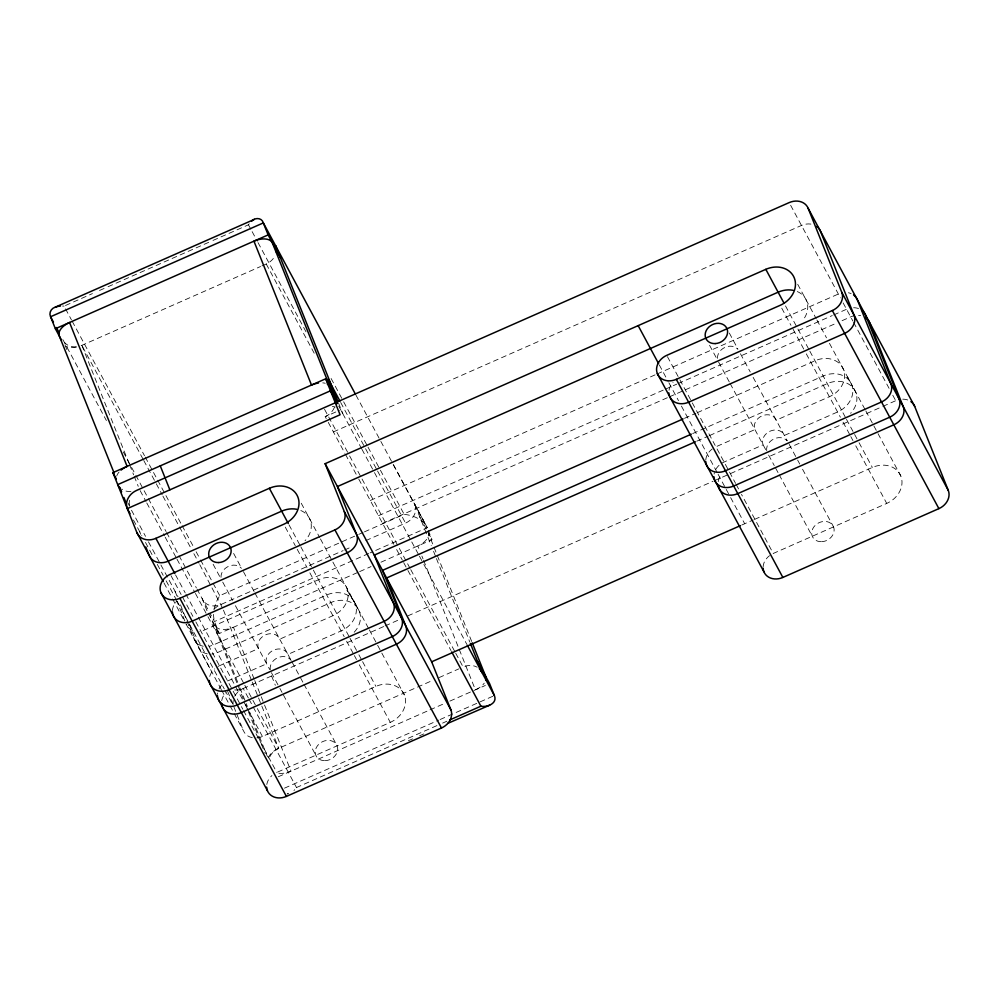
<?xml version="1.0" encoding="UTF-8"?>
<svg xmlns="http://www.w3.org/2000/svg" width="999" height="999" viewBox="0 0 999 999"><rect width="100%" height="100%" fill="white"/><g stroke="black" fill="none" stroke-linecap="round" stroke-linejoin="round"><path stroke-width="0.75" stroke-dasharray="5 3.75" d="M213.399 614.373L214.136 620.616L219.268 633.528L358.279 572.215M213.948 609.427L216.209 602.022L219.755 595.666L357.355 534.989M212.987 240.434L248.451 224.8L249.438 223.526M436.925 725.599L296.503 787.537L295.167 789.21M294.705 789.734L293.968 790.484M65.472 305.494L92.42 293.606M99.513 290.484L106.606 287.35M108.029 286.725L211.576 241.059M143.019 459.115L81.843 345.342A15.522 12.887 -28.3 0 1 80.544 345.854A15.522 8.616 -21.8 0 0 81.843 345.342L260.564 266.521M261.988 265.896L266.246 264.011A15.522 12.887 -28.3 0 0 274.862 256.081M326.223 418.569L325.199 416.658L339.385 410.402M333.391 431.905L801.485 225.449A15.522 12.887 -28.3 0 1 812.911 224.538M370.267 500.474L655.694 374.6M657.117 373.963L838.361 294.031A15.522 12.887 -28.3 0 1 839.647 293.519M378.459 515.721L663.885 389.835M665.309 389.21L676.723 384.165M678.159 383.541L832.279 315.559M833.703 314.935L846.553 309.265A15.522 12.887 -28.3 0 1 847.851 308.753M382.555 523.339L667.981 397.452M669.405 396.828L836.375 323.189M842.082 320.667L850.649 316.895A15.522 12.887 -28.3 0 1 860.663 315.634M358.766 534.365L363.024 532.479M364.448 531.855L404.158 514.348C413.087 515.259 423.039 519.243 427.235 527.697L370.117 552.884M214.061 609.078A15.522 8.616 -21.8 0 1 221.154 604.407L343.144 550.611M344.568 549.987L350.237 547.489M365.834 540.596L405.557 523.089A15.522 12.887 -28.3 0 0 414.947 504.832L426.76 526.673M368.693 553.521L214.473 621.54L210.127 613.473M684.477 418.319L695.841 413.311M697.252 412.687L814.984 360.764A23.289 19.331 -28.3 0 1 843.456 369.368A23.289 19.331 -28.3 0 1 829.382 396.74L776.186 420.204A11.638 9.665 -28.3 0 0 761.95 415.896A11.638 9.665 -28.3 0 0 754.907 429.582L715.896 446.79L735.589 483.391M359.69 571.59L371.041 566.583M380.969 562.212L432.03 539.685L428.296 530.357M692.682 433.566L823.188 376.011A23.289 19.331 -28.3 0 1 851.66 384.615A23.289 19.331 -28.3 0 1 837.574 411.975L784.377 435.439A11.638 9.665 -28.3 0 0 770.142 431.143A11.638 9.665 -28.3 0 0 763.099 444.83L724.1 462.025A15.522 12.887 -28.3 0 0 714.085 474.063M696.778 441.183L708.129 436.176M709.552 435.552L827.284 383.628A23.289 19.331 -28.3 0 1 853.446 388.249A23.289 19.331 -28.3 0 1 850.636 413.286M227.635 680.981L266.646 663.786A11.638 9.665 -28.3 0 1 273.689 650.099A11.638 9.665 -28.3 0 1 287.924 654.395L341.109 630.943A23.289 19.331 -28.3 0 0 355.194 603.571L346.953 589.984L355.194 603.571A23.289 19.331 -28.3 0 0 326.723 594.967L213.249 645.004A15.522 12.887 -28.3 0 1 209.166 646.266M383.666 626.548L243.232 688.473A15.522 12.887 -28.3 0 1 234.69 689.947M385.077 625.923L399.263 619.667M407.779 615.908L713.049 481.268M714.485 480.644L881.455 407.005M882.879 406.368L895.728 400.711A15.522 12.887 -28.3 0 1 898.388 399.775M256.855 737.911A15.522 12.887 -28.3 0 0 262.412 736.45L375.899 686.4A23.289 19.331 -28.3 0 1 404.37 695.004A23.289 19.331 -28.3 0 1 390.284 722.377L276.81 772.427A15.522 12.887 -28.3 0 0 275.549 773.026M741.845 524.999L753.209 519.992M754.62 519.368L872.352 467.445A23.289 19.331 -28.3 0 1 900.823 476.048A23.289 19.331 -28.3 0 1 886.737 503.421L773.263 553.458L741.495 494.38M268.331 757.991A15.522 8.616 -21.8 0 1 278.709 748.313L431.905 680.744M438.998 677.622L458.853 668.868M278.234 776.797L428.596 710.489M430.02 709.864L444.193 703.608M449.875 701.111L485.339 685.464M284.478 788.161L438.698 720.142M440.122 719.517L494.38 695.579M442.607 723.101L446.853 721.228M408.391 740.721L412.587 738.873M419.592 735.788L423.788 733.928M287.587 793.868L288.474 793.743L287.213 793.88M62.525 306.044L64.048 306.119M195.379 641.358L198.052 645.154L194.268 639.273L179.595 602.597M853.708 388.424L854.095 389.111M357.63 608.066L353.534 600.449M847.564 376.985L849.987 381.493M393.194 464.385L426.148 525.624M209.628 667.844L198.364 646.89L188.774 622.914M790.634 205.282L840.409 297.839M843.144 302.922L852.871 321.016M853.608 322.39L889.073 388.336M892.769 395.217L895.728 400.711M797.702 284.278L816.171 318.619M816.907 319.992L826.498 337.824M829.445 343.306L865.209 409.802M865.821 410.939L873.201 424.675M873.888 425.949L900.823 476.048M785.489 305.906L809.09 349.8M809.827 351.161L845.753 417.982M846.49 419.355L853.883 433.091M854.62 434.465L858.316 441.333M859.053 442.707L872.352 467.445M781.742 308.167L790.958 325.312M793.081 329.233L804.02 349.6M806.33 353.883L840.396 417.22M843.081 422.215L850.124 435.314M850.823 436.625L852.934 440.559M855.756 445.791L886.737 503.421M729.32 333.054L737.774 348.763M740.459 353.771L750.261 371.978M753.134 377.335L787.2 440.684M789.185 444.368L796.927 458.778M797.639 460.089L799.749 464.011M802.559 469.255L833.553 526.873M709.577 345.292L716.495 358.154M718.606 362.075L729.557 382.442M730.132 383.504L766.433 451.011M768.606 455.057L774.25 465.534M775.649 468.156L778.471 473.401M779.17 474.712L812.274 536.263M667.457 356.693L715.159 445.417M736.325 484.765L738.536 488.886M659.303 364.947L668.156 381.406M668.893 382.779L678.483 400.611M681.43 406.094L717.357 472.902M718.094 474.275L725.486 488.024M726.223 489.398L729.919 496.266M730.656 497.639L744.692 523.751M355.981 395.179L380.294 440.409M380.844 441.421L392.832 463.711M393.569 465.084L427.235 527.697M419.742 516.833L432.03 539.685M248.451 224.8L251.411 230.282M252.148 231.656L257.305 241.258M258.042 242.632L306.019 331.83M331.106 378.484L342.907 400.449M343.644 401.81L367.257 445.729M367.994 447.102L404.158 514.348M266.246 264.011L314.885 354.483M340.684 402.46L376.81 469.63M377.547 471.004L405.557 523.089M338.686 406.031L361.638 448.738M361.938 449.288L373.738 471.228M374.475 472.589L418.706 554.832M419.443 556.206L423.314 563.424M423.863 564.435L466.858 644.38M324.538 409.29L348.863 454.52M349.6 455.894L410.04 568.294M410.776 569.667L455.007 651.91M455.744 653.284L463.111 666.982A15.522 12.887 -28.3 0 1 477.16 667.182M328.271 422.377L344.917 453.334M345.492 454.408L356.443 474.762M358.741 479.045L393.831 544.293M396.64 549.525L402.285 560.002M403.683 562.624L407.205 569.168M407.917 570.479L450.986 650.574M301.248 503.246L319.717 537.574M320.454 538.948L368.743 628.758M369.368 629.894L381.106 651.748M381.83 653.096L404.37 695.004M289.023 524.862L300.087 545.429M300.824 546.803L312.625 568.756M313.361 570.117L349.3 636.937M350.037 638.311L358.166 653.421M358.903 654.795L361.85 660.289M362.6 661.663L375.899 686.4M285.289 527.122L295.267 545.691M297.19 549.263L306.993 567.482M309.865 572.839L344.18 636.65M346.616 641.171L353.658 654.27M354.37 655.581L356.481 659.515M359.29 664.747L390.284 722.377M233.629 553.434L241.308 567.719M243.431 571.653L254.37 592.007M254.945 593.081L290.996 660.114M292.02 662.012L299.063 675.112M300.474 677.734L303.284 682.966M303.996 684.278L337.088 745.828M213.124 564.248L220.03 577.11M222.727 582.105L232.517 600.324M235.402 605.681L269.718 669.492M271.441 672.714L279.196 687.112M279.895 688.423L282.005 692.357M283.416 694.979L315.809 755.219M65.534 308.866L71.428 319.842M72.165 321.216L144.493 455.694M145.23 457.067L181.381 524.313M182.13 525.686L193.194 546.266M196.141 551.76L199.837 558.616M200.574 559.989L212.375 581.942M213.112 583.316L219.755 595.666M143.756 460.489L155.557 482.417M156.294 483.791L162.188 494.755M162.924 496.128L190.934 548.214M193.881 553.696L199.038 563.286M199.775 564.66L222.889 608.728M62.862 339.61L106.394 420.567M123.302 452.01L135.414 474.537M135.839 475.312L147.752 497.477M148.364 498.613L166.059 531.505M166.621 532.554L196.366 587.887M197.015 589.085L209.403 612.125M208.341 613.211L219.268 633.528M140.135 490.609L146.029 501.585M146.766 502.947L164.46 535.851M165.197 537.225L176.249 557.779M176.985 559.153L194.68 592.045M195.417 593.418L207.218 615.347M207.954 616.72L244.068 683.89M244.805 685.264L252.173 698.963M252.909 700.336L256.593 707.192M257.33 708.566L278.709 748.313A15.522 12.887 -28.3 0 0 269.006 758.978M248.339 697.976L243.232 688.473A15.522 12.887 -28.3 0 0 234.603 696.415M249.076 699.337L296.503 787.537M175.549 574.912L185.14 592.744M185.876 594.105L235.077 685.601M235.814 686.975L243.207 700.724M243.943 702.097L246.903 707.592M247.64 708.965L262.412 736.45M170.991 575.649L181.119 594.48M182.567 597.165L192.894 616.371M195.841 621.853L242.819 709.215M243.556 710.589L276.81 772.427M131.493 510.239L145.529 536.351M148.476 541.845L178.022 596.765M133.454 520.042L136.875 526.398M137.55 527.659L141.821 535.589M145.504 542.445L153.621 557.529M157.305 564.398L163.199 575.362M166.159 580.856L175.737 598.676M177.16 601.323L224.238 688.86M224.975 690.234L232.367 703.983M163.948 582.892L172.053 597.976M172.602 598.975L184.603 621.291M221.266 689.485L186.076 624.038A15.522 12.887 -28.3 0 0 195.042 631.031M221.603 690.109L229.395 704.607M230.057 705.831L243.431 730.706A15.522 12.887 -28.3 0 0 252.41 737.712M471.678 641.433L428.509 533.503A15.522 8.616 -21.8 0 1 417.844 545.941L419.58 550.262M414.947 504.832L431.256 545.604M433.554 551.361L435.851 557.117M436.426 558.566L469.817 642.02M421.878 556.018L423.027 558.891M423.601 560.339L458.716 648.114M459.29 649.55L475.399 689.847A15.522 8.616 -21.8 0 0 484.24 683.191M338.511 402.997L342.782 413.648A15.522 12.887 -28.3 0 0 340.909 410.589M271.603 675.973L275.337 685.289M254.171 679.07L233.454 627.272A15.522 8.616 -21.8 0 1 215.172 625.911L239.335 686.35M254.745 680.519L263.948 703.533M264.535 704.982L291.009 771.166A15.522 8.616 -21.8 0 1 276.186 772.614M223.464 610.164L251.661 680.681M252.235 682.117L257.992 696.503M258.566 697.951L278.709 748.313M239.91 687.787L245.667 702.172M246.241 703.608L247.402 706.493M249.7 712.25L267.545 756.855M243.306 698.875L211.064 618.294A15.522 8.616 -21.8 0 1 210.489 615.946M245.604 704.632L247.902 710.389M248.476 711.825L265.172 753.558M206.968 610.664L202.173 598.676A15.522 12.887 -28.3 0 0 221.154 604.407M227.635 691.208L232.717 703.908M233.841 706.73L243.431 730.706M81.843 345.342L129.033 463.336M129.608 464.785L133.641 474.85M134.216 476.298L138.249 486.363M175.087 591.308L177.335 596.952M176.473 600.049L184.94 621.216M64.997 344.942L67.12 350.262M128.409 503.496L129.47 506.156M139.598 531.48L140.734 534.29M209.74 676.41A15.522 12.887 -28.3 0 1 214.56 668.893M218.182 666.358A15.522 12.887 -28.3 0 1 219.443 665.746L258.454 648.538A11.638 9.665 -28.3 0 1 265.497 634.852A11.638 9.665 -28.3 0 1 279.732 639.16L332.917 615.696A23.289 19.331 -28.3 0 0 347.003 588.324A23.289 19.331 -28.3 0 0 318.531 579.72L205.057 629.77A15.522 12.887 -28.3 0 1 199.5 631.231M848.376 292.769A15.522 12.887 -28.3 0 1 851.148 293.606M354.183 632.242A23.289 19.331 -28.3 0 0 356.993 607.205A23.289 19.331 -28.3 0 0 330.819 602.584L217.345 652.634A15.522 12.887 -28.3 0 1 211.788 654.095M266.795 784.465A15.522 12.887 -28.3 0 1 271.928 775.561M203.234 646.266A15.522 12.887 -28.3 0 1 194.268 639.273M207.33 653.895A15.522 12.887 -28.3 0 1 198.364 646.89M763.111 566.858A15.522 12.887 -28.3 0 1 769.555 555.644M902.771 399.175A15.522 12.887 -28.3 0 1 908.503 400.287M853.608 307.742A15.522 12.887 -28.3 0 1 859.34 308.853M332.342 406.443A15.522 12.887 -28.3 0 1 335.227 407.005M76.336 347.115A15.522 8.616 -21.8 0 1 66.059 346.341M76.286 346.803A15.522 12.887 -28.3 0 1 64.723 342.669M130.969 491.421A15.522 8.616 -21.8 0 1 122.103 489.16M129.37 505.207A15.522 12.887 -28.3 0 1 130.157 498.538M322.739 382.867A15.522 8.616 -21.8 0 1 325.237 383.266M116.721 476.061A15.522 8.616 -21.8 0 1 119.081 472.028M233.204 704.445A15.522 12.887 -28.3 0 1 233.229 700.524M300.836 510.514A23.289 19.331 -28.3 0 1 305.007 540.796M220.991 577.31A11.638 9.665 -28.3 0 1 228.609 566.283A11.638 9.665 -28.3 0 1 241.446 568.281M766.72 450.724A11.638 9.665 -28.3 0 1 773.738 438.998A11.638 9.665 -28.3 0 1 787.075 440.771M270.267 669.692A11.638 9.665 -28.3 0 1 277.784 657.717A11.638 9.665 -28.3 0 1 291.184 660.464M217.482 694.38A15.522 12.887 -28.3 0 1 217.632 693.031M219.006 688.923A15.522 12.887 -28.3 0 1 223.913 683.166M221.728 700.649A15.522 12.887 -28.3 0 1 225.762 692.819M718.194 481.693A15.522 12.887 -28.3 0 1 721.216 475.024M334.428 407.367A15.522 12.887 -28.3 0 1 325.199 416.658M797.289 291.558A23.289 19.331 -28.3 0 1 802.971 320.092M717.457 358.354A11.638 9.665 -28.3 0 1 725.074 347.327A11.638 9.665 -28.3 0 1 737.911 349.325M705.744 460.177A15.522 12.887 -28.3 0 1 712.187 448.976M172.402 610.564A15.522 12.887 -28.3 0 1 176.586 601.386M669.018 390.247A15.522 12.887 -28.3 0 1 673.051 382.43M325.249 760.664A11.638 9.665 -28.3 0 0 336.725 745.042A11.638 9.665 -28.3 0 0 317.382 745.878A11.638 9.665 -28.3 0 0 325.249 760.664M821.702 541.695A11.638 9.665 -28.3 0 0 833.191 526.086A11.638 9.665 -28.3 0 0 813.848 526.923A11.638 9.665 -28.3 0 0 821.702 541.695"/><path stroke-width="1.5" d="M251.611 221.266C254.832 217.382 261.875 217.47 263.336 222.914L268.132 234.902L280.432 257.754M254.358 219.355L55.295 307.143C51.286 308.241 48.639 312.874 50.574 316.745L55.37 328.746L61.513 340.172M55.37 328.746L268.132 234.902M163.212 581.518L136.9 532.604L112.924 472.639L325.686 378.796L337.987 401.66L275.624 245.766A15.522 12.887 -28.3 0 1 276.248 251.973M130.045 513.698L127.31 508.616L340.072 414.772L325.686 378.796M136.9 532.604A15.522 12.887 -28.3 0 0 155.881 538.336L269.355 488.286A23.289 19.331 -28.3 0 1 297.827 496.89A23.289 19.331 -28.3 0 1 283.753 524.263L170.267 574.313A15.522 12.887 -28.3 0 0 160.889 592.557L267.42 790.671M266.646 787.125A15.522 12.887 -28.3 0 0 286.401 796.403L441.471 728.009A15.522 12.887 -28.3 0 0 450.849 709.765L344.318 511.65L325.137 463.686L765.821 269.33A23.289 19.331 -28.3 0 1 794.292 277.934A23.289 19.331 -28.3 0 1 780.207 305.307L666.733 355.357A15.522 12.887 -28.3 0 0 657.342 373.601L763.873 571.715M160.889 592.557A15.522 12.887 -28.3 0 0 179.87 598.289L334.927 529.907A15.522 12.887 -28.3 0 0 344.318 511.65M657.342 373.601A15.522 12.887 -28.3 0 0 676.323 379.333L832.354 310.527A15.522 12.887 -28.3 0 0 841.745 292.27L808.166 208.329A15.522 12.887 -28.3 0 0 789.185 202.597L136.701 490.372A15.522 12.887 -28.3 0 0 127.31 508.616M683.054 418.956L374.3 555.119L393.494 603.096A15.522 12.887 -28.3 0 1 384.103 621.341L229.033 689.735A15.522 12.887 -28.3 0 1 209.278 680.456M691.258 434.19L382.505 570.367L401.685 618.331A15.522 12.887 -28.3 0 1 392.295 636.575L237.225 704.969A15.522 12.887 -28.3 0 1 217.482 695.691M695.354 441.808L386.601 577.984L405.781 625.948A15.522 12.887 -28.3 0 1 396.391 644.193L241.333 712.587A15.522 12.887 -28.3 0 1 221.578 703.308M325.137 463.686L431.668 661.8L740.421 525.624M449.687 719.967L480.894 706.206C487.15 707.454 497.689 703.546 494.38 695.579L489.585 683.591L477.297 660.726M763.111 568.169A15.522 12.887 -28.3 0 0 782.854 577.447L938.885 508.628A15.522 12.887 -28.3 0 0 948.276 490.384L914.709 406.443L808.166 208.329M447.589 723.463L489.66 705.194M55.295 307.143L58.379 306.331M59.303 306.193L60.427 306.094M841.745 292.27L948.276 490.384M832.354 310.527L938.885 508.628M765.821 269.33L784.015 303.159M676.323 379.333L782.854 577.447M638.161 325.637L658.566 363.574M355.232 393.806L263.336 222.914L50.574 316.745L53.459 322.128M328.159 379.158L339.947 401.086M337.312 403.496L330.482 390.796L117.72 484.627L120.454 489.71M467.345 645.304L494.38 695.579M451.71 651.935L480.894 706.206M334.927 529.907L441.471 728.009M269.355 488.286L288.286 523.488M56.356 327.51L59.241 332.879M155.881 538.336L174.813 573.538M112.924 472.639L116.334 478.996M179.87 598.289L286.401 796.403M472.252 642.869L485.489 675.973A15.522 8.616 -21.8 0 1 485.789 680.169M470.392 643.456L482.092 672.727A15.522 12.887 -28.3 0 0 479.333 668.743M336.713 403.746L272.228 242.52A15.522 8.616 -21.8 0 0 253.946 241.159L311.501 385.052A15.522 8.616 -21.8 0 1 318.481 383.042M431.668 661.8L450.849 709.765M160.265 465.859L169.867 489.847M145.804 546.99L149.201 555.456A15.522 12.887 -28.3 0 0 168.182 561.188L281.656 511.151A23.289 19.331 -28.3 0 1 296.678 509.253M114.136 473.064L59.465 336.363A15.522 8.616 -21.8 0 1 69.555 322.49L127.11 466.383A15.522 8.616 -21.8 0 0 121.054 470.104M119.892 487.45L121.628 491.77M123.926 497.527L125.649 501.848M327.285 384.053A15.522 8.616 -21.8 0 1 329.782 386.426M793.131 290.297A23.289 19.331 -28.3 0 0 778.109 292.195L337.425 486.55L356.606 534.515A15.522 12.887 -28.3 0 1 347.227 552.759L192.158 621.153A15.522 12.887 -28.3 0 1 172.402 611.875M705.744 461.501A15.522 12.887 -28.3 0 0 725.499 470.766L881.53 401.96A15.522 12.887 -28.3 0 0 890.908 383.703L857.342 299.762A15.522 12.887 -28.3 0 0 853.546 294.955M668.868 392.919A15.522 12.887 -28.3 0 0 688.623 402.197L844.642 333.379A15.522 12.887 -28.3 0 0 854.033 315.135L820.466 231.194A15.522 12.887 -28.3 0 0 816.67 226.386M718.169 485.614A15.522 12.887 -28.3 0 0 737.786 493.631L893.818 424.812A15.522 12.887 -28.3 0 0 903.208 406.568L869.63 322.627A15.522 12.887 -28.3 0 0 865.846 317.819M713.935 476.735A15.522 12.887 -28.3 0 0 733.691 486.014L889.722 417.195A15.522 12.887 -28.3 0 0 899.112 398.951L865.534 315.01A15.522 12.887 -28.3 0 0 861.75 310.202M910.913 401.635A15.522 12.887 -28.3 0 1 914.709 406.443M334.578 398.414A15.522 12.887 -28.3 0 1 335.352 403.271M218.719 562.549A11.638 9.665 -28.3 0 0 230.195 546.928A11.638 9.665 -28.3 0 0 210.851 547.764A11.638 9.665 -28.3 0 0 218.719 562.549M715.172 343.594A11.638 9.665 -28.3 0 0 726.648 327.972A11.638 9.665 -28.3 0 0 707.317 328.808A11.638 9.665 -28.3 0 0 715.172 343.594"/></g></svg>
